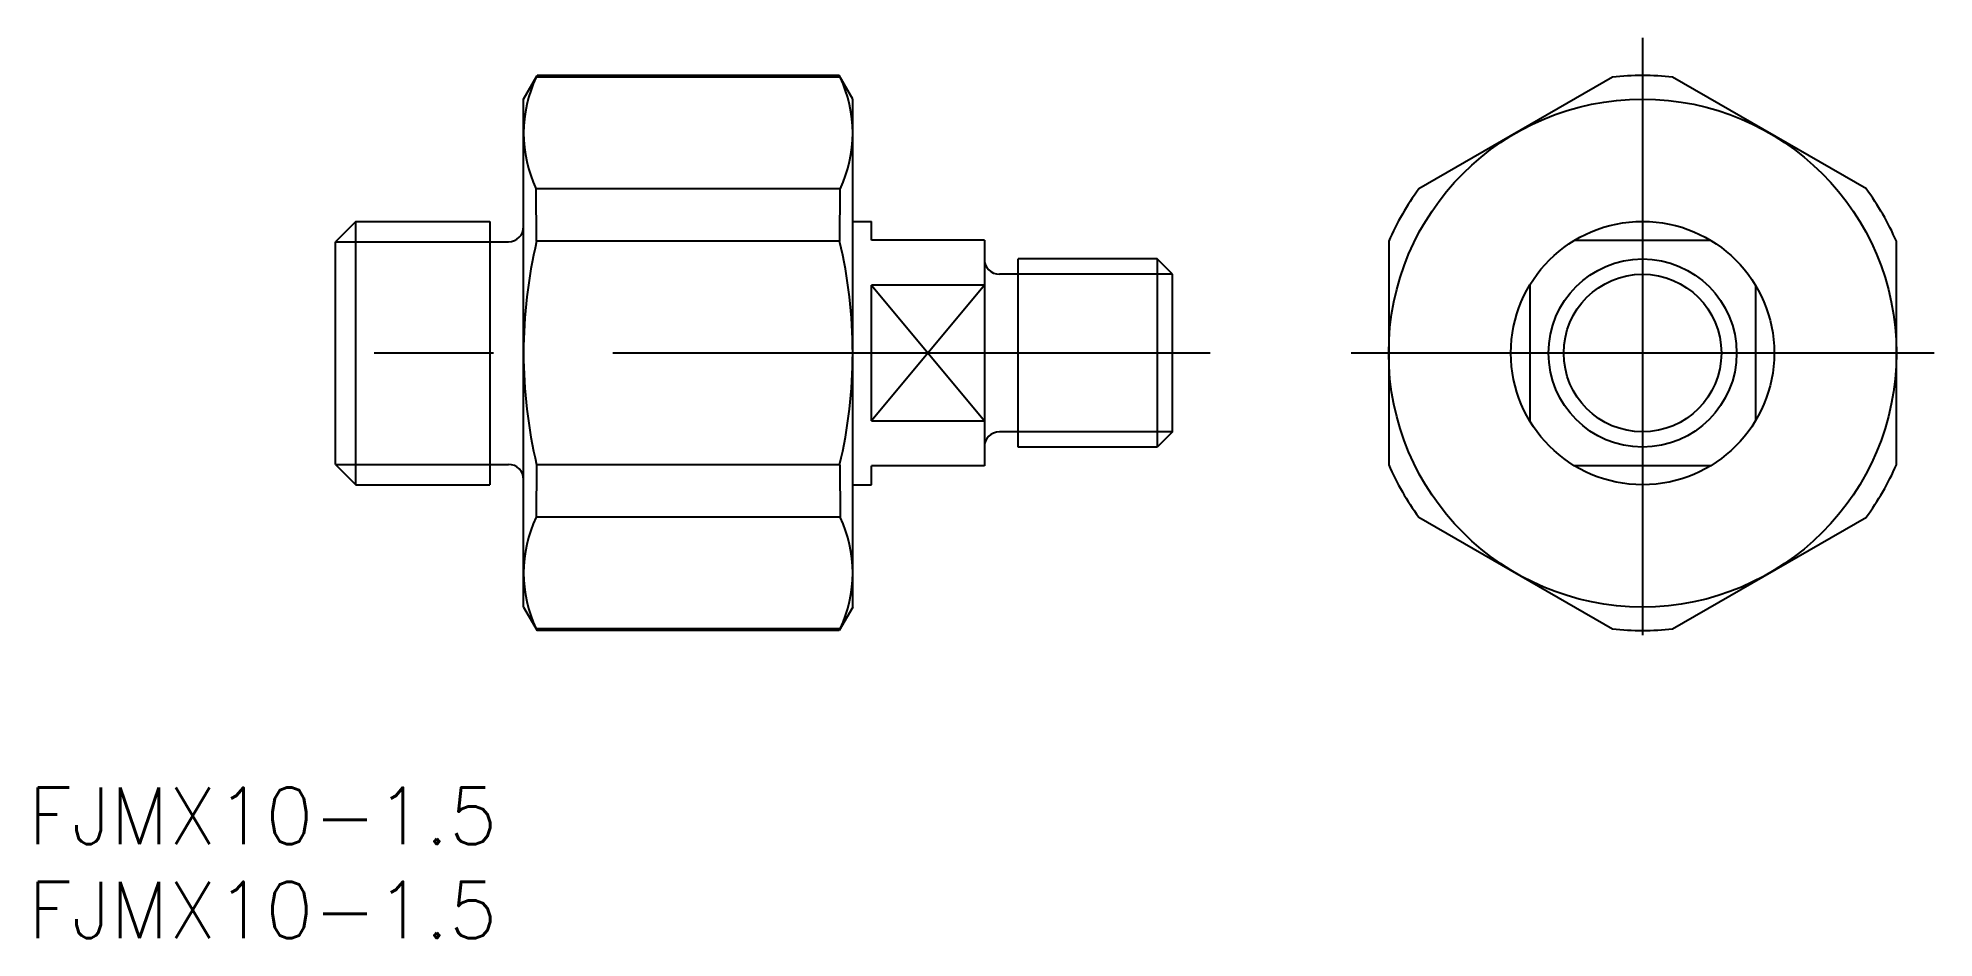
# Model space of a CAD drawing. Extents: x -85 to 16, y -31 to 17.
import ezdxf

# ---------------------------------------------------------------- set-up
doc = ezdxf.new("R2010")
doc.units = 0
doc.linetypes.add('CENTER', pattern=[50.8, 31.75, -6.35, 6.35, -6.35])
doc.layers.get('0').update_dxf_attribs({"linetype": 'CONTINUOUS'})
doc.layers.add('CENTER', color=1, linetype='CENTER')
doc.styles.get("Standard").update_dxf_attribs({"font": 'txt.shx', "height": 3, "bigfont": 'bigfont.shx'})

msp = doc.modelspace()

# ---------------------------------------------------------------- linework, layer by layer
at = {"color": 7, "linetype": 'CONTINUOUS'}
for p, q in [((-59.5, 13.5), (-58.78, 14.75)), ((-58.83, 14.66), (-58.82, 14.67)), ((-42.67, 14.66), (-58.83, 14.66)), ((-42.72, 14.75), (-58.78, 14.75)), ((-42, 13.5), (-42.72, 14.75)), ((-42.67, 14.66), (-42.68, 14.67)), ((-1.6, 14.66), (-11.9, 8.72)), ((11.9, 8.72), (1.6, 14.66)), ((-59.5, -13.5), (-59.5, 13.5)), ((-42, -13.5), (-42, 13.5)), ((-42.67, 8.72), (-58.83, 8.72)), ((-58.81, 5.94), (-58.83, 8.72)), ((-42.69, 5.94), (-42.67, 8.72)), ((-68.42, 7), (-69.5, 5.92)), ((-68.42, -7), (-68.42, 7)), ((-68.42, 7), (-61.3, 7)), ((-61.3, 7), (-61.3, -7)), ((-42, 7), (-41, 7)), ((-41, 6), (-41, 7)), ((-69.5, -5.92), (-69.5, 5.92)), ((-61.3, 5.92), (-60.3, 5.92)), ((-42.69, 5.94), (-58.81, 5.94)), ((-35, 6), (-41, 6)), ((-35, 6), (-35, -6)), ((-13.5, 5.94), (-13.5, -5.94)), ((-3.61, 6), (3.61, 6)), ((13.5, -5.94), (13.5, 5.94)), ((-33.2, 4.19), (-34.2, 4.19)), ((-33.2, -5), (-33.2, 5)), ((-25.81, 5), (-33.2, 5)), ((-25.81, 5), (-25.81, -5)), ((-25, 4.19), (-25.81, 5)), ((-25, -4.19), (-25, 4.19)), ((-41, -3.61), (-41, 3.61)), ((-35, 3.61), (-41, 3.61)), ((-6, 3.61), (-6, -3.61)), ((6, 3.61), (6, -3.61)), ((-41, -3.61), (-35, -3.61)), ((-33.2, -4.19), (-34.2, -4.19)), ((-25.81, -5), (-33.2, -5)), ((-25, -4.19), (-25.81, -5)), ((-69.5, -5.92), (-68.42, -7)), ((-61.3, -5.92), (-60.3, -5.92)), ((-58.81, -5.94), (-58.83, -8.72)), ((-42.69, -5.94), (-58.81, -5.94)), ((-42.69, -5.94), (-42.67, -8.72)), ((-41, -7), (-41, -6)), ((-35, -6), (-41, -6)), ((3.61, -6), (-3.61, -6)), ((-68.42, -7), (-61.3, -7)), ((-42, -7), (-41, -7)), ((-42.67, -8.72), (-58.83, -8.72)), ((-11.9, -8.72), (-1.6, -14.66)), ((1.6, -14.66), (11.9, -8.72)), ((-59.5, -13.5), (-58.78, -14.75)), ((-42, -13.5), (-42.72, -14.75)), ((-42.67, -14.66), (-58.83, -14.66)), ((-58.83, -14.66), (-58.82, -14.67)), ((-42.72, -14.75), (-58.78, -14.75)), ((-42.67, -14.66), (-42.68, -14.67))]:
    msp.add_line(p, q, dxfattribs=at)
at = {"color": 3, "linetype": 'CONTINUOUS'}
for p, q in [((-69.5, 5.92), (-61.3, 5.92)), ((-25, 4.19), (-33.2, 4.19)), ((-35, 3.61), (-41, -3.61)), ((-41, 3.61), (-35, -3.61)), ((-25, -4.19), (-33.2, -4.19)), ((-69.5, -5.92), (-61.3, -5.92))]:
    msp.add_line(p, q, dxfattribs=at)
at = {"color": 7, "linetype": 'CONTINUOUS'}
for radius in [13.5, 7, 5]:
    msp.add_circle((0, 0), radius, dxfattribs=at)
at = {"color": 3, "linetype": 'CONTINUOUS'}
msp.add_circle((0, 0), 4.19, dxfattribs=at)
at = {"color": 7, "linetype": 'CONTINUOUS'}
for centre, radius, start, end in [((-52.6, 11.69), 6.9, 154.4965, 205.5035), ((-48.9, 11.69), 6.9, 334.4965, 25.5035), ((0, 0), 14.75, 83.7581, 96.2419), ((0, 0), 14.75, 143.7581, 156.2419), ((0, 0), 14.75, 23.7581, 36.2419), ((-60.3, 6.72), 0.8, 270, 360), ((-33.71, 0), 25.79, 166.6807, 193.3193), ((-67.79, 0), 25.79, 346.6807, 13.3193), ((-34.2, 4.99), 0.8, 180, 270), ((-34.2, -4.99), 0.8, 90, 180), ((-60.3, -6.72), 0.8, 0, 90), ((0, 0), 14.75, 203.7581, 216.2419), ((0, 0), 14.75, 323.7581, 336.2419), ((-52.6, -11.69), 6.9, 154.4965, 205.5035), ((-48.9, -11.69), 6.9, 334.4965, 25.5035), ((0, 0), 14.75, 263.7581, 276.2419)]:
    msp.add_arc(centre, radius, start, end, dxfattribs=at)
at = {"layer": 'CENTER', "color": 1, "linetype": 'CENTER'}
for p, q in [((0, 16.75), (0, -16.75)), ((-23, 0), (-71.5, 0)), ((15.5, 0), (-15.5, 0))]:
    msp.add_line(p, q, dxfattribs=at)

# ---------------------------------------------------------------- texts
at = {"color": 7, "linetype": 'CONTINUOUS'}
for p in [(-85.84, -26.1), (-85.84, -31.1)]:
    msp.add_text('FJMX10-1.5', height=3, dxfattribs=at).set_placement(p)

doc.saveas('drawing.dxf')
